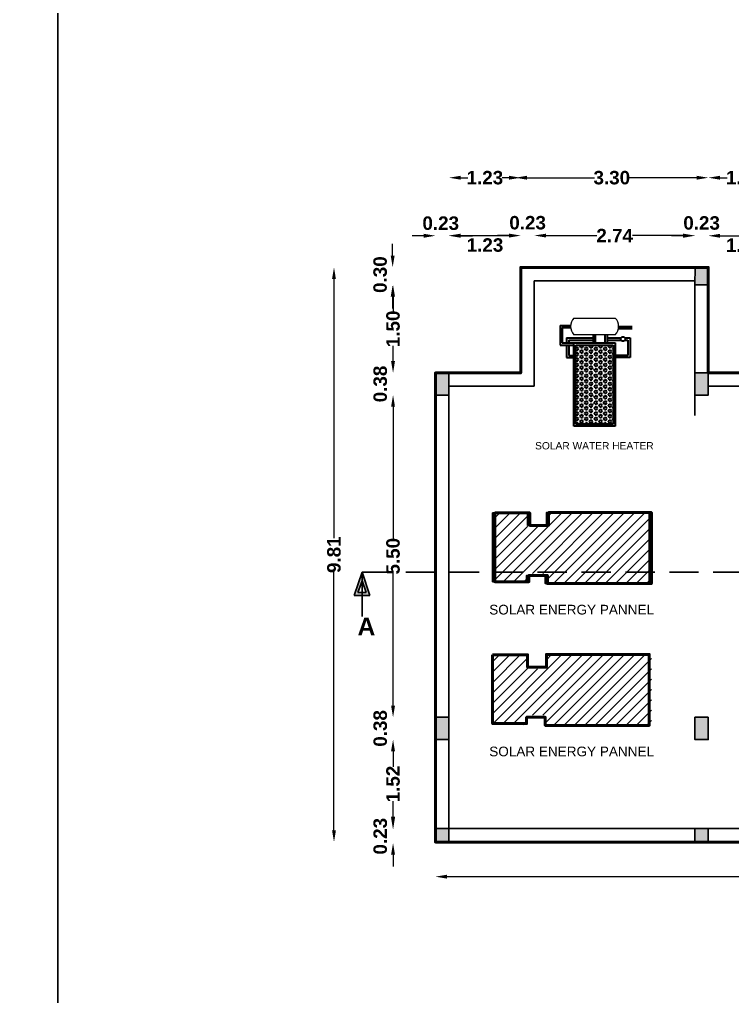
# Model space of a CAD drawing. Header units: metres. Extents: x 515 to 706, y -4 to 163.
# Drawn here: x 641.97 to 654.14, y 106.95 to 123.64 of the extents above; entities that cross this region are included whole.
import ezdxf

# ---------------------------------------------------------------- set-up
doc = ezdxf.new("R2010")
doc.units = ezdxf.units.M
doc.header["$MEASUREMENT"] = 0
doc.linetypes.add('DASHED2', pattern=[0.375, 0.25, -0.125])
doc.layers.add('BLK_4_FLR_2_ROOF_AREA', color=7, linetype='Continuous', lineweight=30)
doc.layers.add('SOLAR_WATER_HEATER', color=1, linetype='Continuous', lineweight=13)
doc.layers.add('SOLAR_PANEL', color=3, linetype='Continuous')
doc.styles.add('style1', font='swisse.ttf', dxfattribs={"height": 1})
doc.styles.add('Swiss Bold', font='swissb.ttf')
doc.styles.add('working', font='arialbd.ttf', dxfattribs={"height": 0.23})
doc.dimstyles.new('new model', dxfattribs={"dimtxt": 0.23, "dimasz": 0.2, "dimexe": 0.1, "dimexo": 0.1, "dimgap": 0, "dimtad": 0, "dimzin": 1, "dimdsep": 46, "dimtxsty": 'working', "dimcen": 0.09, "dimse1": 1, "dimse2": 1, "dimclrd": 256, "dimclrt": 256, "dimadec": 1, "dimazin": 0, "dimtfac": 1, "dimtofl": 0, "dimtmove": 0, "dimatfit": 3, "dimfxl": 0, "dimtolj": 1, "dimtzin": 0, "dimlwd": -1, "dimlwe": -1, "dimarcsym": 0})

# ---------------------------------------------------------------- blocks, each defined once
blk = doc.blocks.new('*D355')
for p, q in [((653.302, 119.947), (653.102, 119.947)), ((653.932, 119.947), (654.132, 119.947))]:
    blk.add_line(p, q)
at = {"lineweight": 40}
for points in [[(653.302, 119.98), (653.302, 119.913), (653.502, 119.947)], [(653.932, 119.98), (653.932, 119.913), (653.732, 119.947)]]:
    blk.add_solid(points, dxfattribs=at)
at = {"layer": 'Defpoints', "color": 0, "lineweight": 40}
for p in [(653.732, 119.947), (653.732, 119.504), (653.502, 119.274)]:
    blk.add_point(p, dxfattribs=at)
at = {"lineweight": 30, "insert": (653.617, 120.164), "char_height": 0.23, "attachment_point": 5, "style": 'working'}
blk.add_mtext('\\A1;0.23', dxfattribs=at)
blk = doc.blocks.new('*D691')
for p, q in [((648.34, 119.607), (648.34, 119.807)), ((648.34, 118.907), (648.34, 118.707))]:
    blk.add_line(p, q)
at = {"lineweight": 40}
for points in [[(648.307, 119.607), (648.374, 119.607), (648.34, 119.407)], [(648.307, 118.907), (648.374, 118.907), (648.34, 119.107)]]:
    blk.add_solid(points, dxfattribs=at)
at = {"layer": 'Defpoints', "color": 0, "lineweight": 40}
for p in [(650.752, 119.407), (648.34, 119.107), (649.302, 119.107)]:
    blk.add_point(p, dxfattribs=at)
at = {"lineweight": 30, "insert": (648.127, 119.283), "char_height": 0.23, "attachment_point": 5, "rotation": 90, "style": 'working'}
blk.add_mtext('\\A1;0.30', dxfattribs=at)
blk = doc.blocks.new('*D357')
for p, q in [((648.872, 119.947), (648.672, 119.947)), ((649.502, 119.947), (649.702, 119.947))]:
    blk.add_line(p, q)
at = {"lineweight": 40}
for points in [[(648.872, 119.98), (648.872, 119.913), (649.072, 119.947)], [(649.502, 119.98), (649.502, 119.913), (649.302, 119.947)]]:
    blk.add_solid(points, dxfattribs=at)
at = {"layer": 'Defpoints', "color": 0, "lineweight": 40}
for p in [(649.302, 119.947), (649.072, 119.504), (649.302, 119.504)]:
    blk.add_point(p, dxfattribs=at)
at = {"lineweight": 30, "insert": (649.161, 120.16), "char_height": 0.23, "attachment_point": 5, "style": 'working'}
blk.add_mtext('\\A1;0.23', dxfattribs=at)
blk = doc.blocks.new('*D358')
for p, q in [((650.635, 120.938), (651.785, 120.938)), ((653.532, 120.938), (652.382, 120.938))]:
    blk.add_line(p, q)
at = {"lineweight": 40}
for points in [[(650.635, 120.971), (650.635, 120.905), (650.435, 120.938)], [(653.532, 120.971), (653.532, 120.905), (653.732, 120.938)]]:
    blk.add_solid(points, dxfattribs=at)
at = {"layer": 'Defpoints', "color": 0, "lineweight": 40}
for p in [(653.732, 120.938), (650.435, 119.781), (653.732, 119.781)]:
    blk.add_point(p, dxfattribs=at)
at = {"lineweight": 30, "insert": (652.083, 120.938), "char_height": 0.23, "attachment_point": 5, "style": 'working'}
blk.add_mtext('\\A1;3.30', dxfattribs=at)
blk = doc.blocks.new('*D359')
for p, q in [((648.347, 118.907), (648.347, 118.648)), ((648.347, 117.805), (648.347, 118.064))]:
    blk.add_line(p, q)
at = {"lineweight": 40}
for points in [[(648.313, 118.907), (648.38, 118.907), (648.347, 119.107)], [(648.313, 117.805), (648.38, 117.805), (648.347, 117.605)]]:
    blk.add_solid(points, dxfattribs=at)
at = {"layer": 'Defpoints', "color": 0, "lineweight": 40}
for p in [(649.302, 119.107), (648.347, 117.605), (649.302, 117.605)]:
    blk.add_point(p, dxfattribs=at)
at = {"lineweight": 30, "insert": (648.347, 118.356), "char_height": 0.23, "attachment_point": 5, "rotation": 90, "style": 'working'}
blk.add_mtext('\\A1;1.50', dxfattribs=at)
blk = doc.blocks.new('*D360')
for p, q in [((648.347, 117.805), (648.347, 118.005)), ((648.347, 117.025), (648.347, 116.825))]:
    blk.add_line(p, q)
at = {"lineweight": 40}
for points in [[(648.313, 117.805), (648.38, 117.805), (648.347, 117.605)], [(648.313, 117.025), (648.38, 117.025), (648.347, 117.225)]]:
    blk.add_solid(points, dxfattribs=at)
at = {"layer": 'Defpoints', "color": 0, "lineweight": 40}
for p in [(649.302, 117.605), (648.347, 117.225), (649.302, 117.225)]:
    blk.add_point(p, dxfattribs=at)
at = {"lineweight": 30, "insert": (648.129, 117.415), "char_height": 0.23, "attachment_point": 5, "rotation": 90, "style": 'working'}
blk.add_mtext('\\A1;0.38', dxfattribs=at)
blk = doc.blocks.new('*D361')
for p, q in [((648.347, 111.922), (648.347, 112.122)), ((648.347, 111.142), (648.347, 110.942))]:
    blk.add_line(p, q)
at = {"lineweight": 40}
for points in [[(648.313, 111.922), (648.38, 111.922), (648.347, 111.722)], [(648.313, 111.142), (648.38, 111.142), (648.347, 111.342)]]:
    blk.add_solid(points, dxfattribs=at)
at = {"layer": 'Defpoints', "color": 0, "lineweight": 40}
for p in [(649.302, 111.722), (648.347, 111.342), (649.072, 111.342)]:
    blk.add_point(p, dxfattribs=at)
at = {"lineweight": 30, "insert": (648.129, 111.532), "char_height": 0.23, "attachment_point": 5, "rotation": 90, "style": 'working'}
blk.add_mtext('\\A1;0.38', dxfattribs=at)
blk = doc.blocks.new('*D363')
for p, q in [((648.347, 117.025), (648.347, 114.771)), ((648.347, 111.922), (648.347, 114.176))]:
    blk.add_line(p, q)
at = {"lineweight": 40}
for points in [[(648.313, 117.025), (648.38, 117.025), (648.347, 117.225)], [(648.313, 111.922), (648.38, 111.922), (648.347, 111.722)]]:
    blk.add_solid(points, dxfattribs=at)
at = {"layer": 'Defpoints', "color": 0, "lineweight": 40}
for p in [(649.302, 117.225), (648.347, 111.722), (649.302, 111.722)]:
    blk.add_point(p, dxfattribs=at)
at = {"lineweight": 30, "insert": (648.347, 114.473), "char_height": 0.23, "attachment_point": 5, "rotation": 90, "style": 'working'}
blk.add_mtext('\\A1;5.50', dxfattribs=at)
blk = doc.blocks.new('*D364')
for p, q in [((649.502, 120.938), (649.622, 120.938)), ((650.328, 120.938), (650.208, 120.938))]:
    blk.add_line(p, q)
at = {"lineweight": 40}
for points in [[(649.502, 120.971), (649.502, 120.905), (649.302, 120.938)], [(650.328, 120.971), (650.328, 120.905), (650.528, 120.938)]]:
    blk.add_solid(points, dxfattribs=at)
at = {"layer": 'Defpoints', "color": 0, "lineweight": 40}
for p in [(649.302, 120.938), (649.302, 117.979), (650.528, 117.979)]:
    blk.add_point(p, dxfattribs=at)
at = {"lineweight": 30, "insert": (649.915, 120.938), "char_height": 0.23, "attachment_point": 5, "style": 'working'}
blk.add_mtext('\\A1;1.23', dxfattribs=at)
blk = doc.blocks.new('*D366')
for p, q in [((648.347, 111.142), (648.347, 110.874)), ((648.347, 110.022), (648.347, 110.29))]:
    blk.add_line(p, q)
at = {"lineweight": 40}
for points in [[(648.313, 111.142), (648.38, 111.142), (648.347, 111.342)], [(648.313, 110.022), (648.38, 110.022), (648.347, 109.822)]]:
    blk.add_solid(points, dxfattribs=at)
at = {"layer": 'Defpoints', "color": 0, "lineweight": 40}
for p in [(649.072, 111.342), (648.347, 109.822), (649.55, 109.822)]:
    blk.add_point(p, dxfattribs=at)
at = {"lineweight": 30, "insert": (648.347, 110.582), "char_height": 0.23, "attachment_point": 5, "rotation": 90, "style": 'working'}
blk.add_mtext('\\A1;1.52', dxfattribs=at)
blk = doc.blocks.new('*D367')
blk.add_line((653.932, 119.947), (654.758, 119.947))
at = {"lineweight": 40}
for points in [[(653.932, 119.98), (653.932, 119.913), (653.732, 119.947)], [(654.758, 119.98), (654.758, 119.913), (654.958, 119.947)]]:
    blk.add_solid(points, dxfattribs=at)
at = {"layer": 'Defpoints', "color": 0, "lineweight": 40}
for p in [(654.958, 119.947), (653.732, 119.504), (654.958, 119.407)]:
    blk.add_point(p, dxfattribs=at)
at = {"lineweight": 30, "insert": (654.345, 119.784), "char_height": 0.23, "attachment_point": 5, "style": 'working'}
blk.add_mtext('\\A1;1.23', dxfattribs=at)
blk = doc.blocks.new('*D371')
for p, q in [((653.932, 120.938), (654.052, 120.938)), ((654.758, 120.938), (654.638, 120.938))]:
    blk.add_line(p, q)
at = {"lineweight": 40}
for points in [[(653.932, 120.971), (653.932, 120.905), (653.732, 120.938)], [(654.758, 120.971), (654.758, 120.905), (654.958, 120.938)]]:
    blk.add_solid(points, dxfattribs=at)
at = {"layer": 'Defpoints', "color": 0, "lineweight": 40}
for p in [(653.732, 120.938), (653.732, 117.979), (654.958, 117.979)]:
    blk.add_point(p, dxfattribs=at)
at = {"lineweight": 30, "insert": (654.345, 120.938), "char_height": 0.23, "attachment_point": 5, "style": 'working'}
blk.add_mtext('\\A1;1.23', dxfattribs=at)
blk = doc.blocks.new('*D385')
for p, q in [((648.347, 110.005), (648.347, 110.205)), ((648.347, 109.375), (648.347, 109.175))]:
    blk.add_line(p, q)
at = {"lineweight": 40}
for points in [[(648.313, 110.005), (648.38, 110.005), (648.347, 109.805)], [(648.313, 109.375), (648.38, 109.375), (648.347, 109.575)]]:
    blk.add_solid(points, dxfattribs=at)
at = {"layer": 'Defpoints', "color": 0, "lineweight": 40}
for p in [(649.302, 109.805), (648.347, 109.575), (649.072, 109.575)]:
    blk.add_point(p, dxfattribs=at)
at = {"lineweight": 30, "insert": (648.129, 109.69), "char_height": 0.23, "attachment_point": 5, "rotation": 90, "style": 'working'}
blk.add_mtext('\\A1;0.23', dxfattribs=at)
blk = doc.blocks.new('*D692')
for p, q in [((647.338, 119.207), (647.338, 114.781)), ((647.338, 109.792), (647.338, 114.218))]:
    blk.add_line(p, q)
at = {"lineweight": 40}
for points in [[(647.305, 119.207), (647.371, 119.207), (647.338, 119.407)], [(647.305, 109.792), (647.371, 109.792), (647.338, 109.592)]]:
    blk.add_solid(points, dxfattribs=at)
at = {"layer": 'Defpoints', "color": 0, "lineweight": 40}
for p in [(649.078, 119.407), (647.338, 109.592), (649.07, 109.592)]:
    blk.add_point(p, dxfattribs=at)
at = {"lineweight": 30, "insert": (647.338, 114.499), "char_height": 0.23, "attachment_point": 5, "rotation": 90, "style": 'working'}
blk.add_mtext('\\A1;9.81', dxfattribs=at)
blk = doc.blocks.new('*D387')
blk.add_line((649.503, 119.95), (650.33, 119.95))
at = {"lineweight": 40}
for points in [[(649.503, 119.983), (649.503, 119.917), (649.303, 119.95)], [(650.33, 119.983), (650.33, 119.917), (650.53, 119.95)]]:
    blk.add_solid(points, dxfattribs=at)
at = {"layer": 'Defpoints', "color": 0, "lineweight": 40}
for p in [(650.53, 119.95), (649.303, 119.507), (650.53, 119.41)]:
    blk.add_point(p, dxfattribs=at)
at = {"lineweight": 30, "insert": (649.917, 119.787), "char_height": 0.23, "attachment_point": 5, "style": 'working'}
blk.add_mtext('\\A1;1.23', dxfattribs=at)
blk = doc.blocks.new('*D388')
for p, q in [((650.33, 119.95), (650.13, 119.95)), ((650.96, 119.95), (651.16, 119.95))]:
    blk.add_line(p, q)
at = {"lineweight": 40}
for points in [[(650.33, 119.983), (650.33, 119.917), (650.53, 119.95)], [(650.96, 119.983), (650.96, 119.917), (650.76, 119.95)]]:
    blk.add_solid(points, dxfattribs=at)
at = {"layer": 'Defpoints', "color": 0, "lineweight": 40}
for p in [(650.76, 119.95), (650.53, 119.507), (650.76, 119.277)]:
    blk.add_point(p, dxfattribs=at)
at = {"lineweight": 30, "insert": (650.645, 120.168), "char_height": 0.23, "attachment_point": 5, "style": 'working'}
blk.add_mtext('\\A1;0.23', dxfattribs=at)
blk = doc.blocks.new('*D389')
for p, q in [((650.96, 119.95), (651.827, 119.95)), ((653.303, 119.95), (652.437, 119.95))]:
    blk.add_line(p, q)
at = {"lineweight": 40}
for points in [[(650.96, 119.983), (650.96, 119.917), (650.76, 119.95)], [(653.303, 119.983), (653.303, 119.917), (653.503, 119.95)]]:
    blk.add_solid(points, dxfattribs=at)
at = {"layer": 'Defpoints', "color": 0, "lineweight": 40}
for p in [(653.503, 119.95), (650.76, 119.18), (653.503, 119.277)]:
    blk.add_point(p, dxfattribs=at)
at = {"lineweight": 30, "insert": (652.132, 119.95), "char_height": 0.23, "attachment_point": 5, "style": 'working'}
blk.add_mtext('\\A1;2.74', dxfattribs=at)
blk = doc.blocks.new('YU')
at = {"lineweight": 35}
h = blk.add_hatch(dxfattribs=at)
h.set_pattern_fill('HEX', color=153, scale=0.26082, angle=90, style=0)
h.set_pattern_definition([(360, (-115.534627, -63.65724), (0, 0.056469186), [0.0326025, -0.065205]), (120, (-115.534627, -63.65724), (-0.04890375, -0.028234593), [0.0326025, -0.065205]), (60, (-115.502024, -63.65724), (-0.04890375, 0.028234593), [0.0326025, -0.065205])])
h.paths.add_polyline_path([(0.043, 1.695), (0.826, 1.695), (0.826, 0.043), (0.043, 0.043)])
at = {"color": 200}
for p, q in [((0, 2.26), (0.869, 2.26)), ((0.869, 1.913), (0, 1.913))]:
    blk.add_line(p, q, dxfattribs=at)
at = {"color": 225, "lineweight": 35}
for p, q in [((-0.286, 2.107), (-0.066, 2.107)), ((-0.286, 2.107), (-0.286, 1.695)), ((-0.24, 2.064), (-0.066, 2.064)), ((-0.24, 2.064), (-0.24, 1.739)), ((0.937, 2.087), (1.223, 2.087)), ((-0.151, 1.845), (0.411, 1.845)), ((-0.151, 1.845), (-0.151, 1.739)), ((0.411, 1.739), (0.411, 1.913)), ((0.454, 1.739), (0.454, 1.913)), ((0.66, 1.739), (0.66, 1.913)), ((0.704, 1.739), (0.704, 1.913)), ((0.704, 1.845), (0.99, 1.845)), ((0.937, 2.043), (1.222, 2.043)), ((1.071, 1.845), (1.179, 1.845)), ((1.179, 1.845), (1.179, 1.739)), ((-0.286, 1.695), (0, 1.695)), ((-0.24, 1.739), (0, 1.739)), ((-0.151, 1.695), (-0.151, 1.433)), ((-0.105, 1.801), (0.411, 1.801)), ((-0.105, 1.801), (-0.105, 1.739)), ((-0.105, 1.695), (-0.105, 1.476)), ((0.704, 1.801), (0.989, 1.801)), ((1.072, 1.801), (1.133, 1.801)), ((1.133, 1.801), (1.133, 1.739)), ((1.133, 1.801), (1.133, 1.476)), ((1.179, 1.801), (1.179, 1.433)), ((-0.151, 1.433), (0, 1.433)), ((-0.105, 1.476), (0, 1.476)), ((1.133, 1.476), (0.869, 1.476)), ((1.179, 1.433), (0.869, 1.433))]:
    blk.add_line(p, q, dxfattribs=at)
at = {"color": 65, "lineweight": 35}
for p, q in [((0, 1.739), (0.869, 1.739)), ((0, 0), (0, 1.739)), ((0.043, 1.695), (0.826, 1.695)), ((0.043, 0.043), (0.043, 1.695)), ((0.826, 1.695), (0.826, 0.043)), ((0.869, 1.739), (0.869, 0)), ((0.869, 0), (0, 0)), ((0.826, 0.043), (0.043, 0.043))]:
    blk.add_line(p, q, dxfattribs=at)
at = {"color": 225, "lineweight": 35}
blk.add_circle((1.03, 1.822), 0.0463, dxfattribs=at)
at = {"color": 200}
for centre, start, end in [((0.191, 2.087), 137.7449, 222.2551), ((0.678, 2.087), 317.7449, 42.2551)]:
    blk.add_arc(centre, 0.259, start, end, dxfattribs=at)
blk = doc.blocks.new('*D693')
for p, q in [((649.27, 109), (659.491, 109)), ((670.495, 109), (660.274, 109))]:
    blk.add_line(p, q)
at = {"lineweight": 40}
for points in [[(649.27, 109.033), (649.27, 108.966), (649.07, 109)], [(670.495, 109.033), (670.495, 108.966), (670.695, 109)]]:
    blk.add_solid(points, dxfattribs=at)
at = {"layer": 'Defpoints', "color": 0, "lineweight": 40}
for p in [(649.07, 109.592), (670.695, 109.592), (670.695, 109)]:
    blk.add_point(p, dxfattribs=at)
at = {"lineweight": 30, "insert": (659.882, 109), "char_height": 0.23, "attachment_point": 5, "style": 'working'}
blk.add_mtext('\\A1;21.63', dxfattribs=at)

msp = doc.modelspace()

# ---------------------------------------------------------------- hatches: boundary and pattern name
at = {"lineweight": 30}
h = msp.add_hatch(color=256, dxfattribs=at)
h.dxf.hatch_style = 1
h.paths.add_polyline_path([(653.73156, 119.40679), (653.73156, 119.10679), (653.50156, 119.10679), (653.50794, 119.40679)])
h = msp.add_hatch(color=256, dxfattribs=at)
h.dxf.hatch_style = 1
h.paths.add_polyline_path([(649.30156, 117.60513), (649.30156, 117.22513), (649.07156, 117.22513), (649.07156, 117.60513)])
h = msp.add_hatch(color=256, dxfattribs=at)
h.dxf.hatch_style = 1
h.paths.add_polyline_path([(653.73156, 117.60513), (653.73156, 117.22513), (653.50156, 117.22513), (653.50156, 117.60513)])
h = msp.add_hatch(dxfattribs=at)
h.set_pattern_fill('ANSI31', color=256)
h.set_pattern_definition([(45, (-202.52912, 61.89832), (-0.088388348, 0.088388348), [])])
h.paths.add_polyline_path([(650.64361, 114.1802), (650.96596, 114.18016), (650.96595, 114.01823), (652.75959, 114.01803), (652.75972, 115.21379), (650.96608, 115.214), (650.96605, 114.97378), (650.6437, 114.97381), (650.64373, 115.21403), (650.04585, 115.2141), (650.04572, 114.01834), (650.6436, 114.01827)])
h = msp.add_hatch(dxfattribs=at)
h.set_pattern_fill('ANSI31', color=256)
h.set_pattern_definition([(45, (-202.52912, 61.89832), (-0.088388348, 0.088388348), [])])
h.paths.add_polyline_path([(650.64361, 114.1802), (650.96596, 114.18016), (650.96595, 114.01823), (652.75959, 114.01803), (652.75972, 115.21379), (650.96608, 115.214), (650.96605, 114.97378), (650.6437, 114.97381), (650.64373, 115.21403), (650.04585, 115.2141), (650.04572, 114.01834), (650.6436, 114.01827)])
at = {"lineweight": 30, "ltscale": 0.25}
h = msp.add_hatch(color=256, dxfattribs=at)
h.paths.add_polyline_path([(647.8167, 114.19947), (647.68171, 113.80327), (647.95168, 113.80327)])
h.paths.add_polyline_path([(647.8167, 114.0521), (647.74811, 113.8508), (647.88528, 113.8508)], flags=16)
at = {"lineweight": 30}
h = msp.add_hatch(dxfattribs=at)
h.set_pattern_fill('ANSI31', color=256)
h.set_pattern_definition([(45, (-202.52912, 59.47596), (-0.088388348, 0.088388348), [])])
h.paths.add_polyline_path([(650.64361, 111.75784), (650.96596, 111.7578), (650.96595, 111.59587), (652.75959, 111.59567), (652.75972, 112.79143), (650.96608, 112.79164), (650.96605, 112.55142), (650.6437, 112.55145), (650.64373, 112.79167), (650.04585, 112.79174), (650.04572, 111.59598), (650.6436, 111.59591)])
h = msp.add_hatch(dxfattribs=at)
h.set_pattern_fill('ANSI31', color=256)
h.set_pattern_definition([(45, (-202.52912, 59.47596), (-0.088388348, 0.088388348), [])])
h.paths.add_polyline_path([(650.64361, 111.75784), (650.96596, 111.7578), (650.96595, 111.59587), (652.75959, 111.59567), (652.75972, 112.79143), (650.96608, 112.79164), (650.96605, 112.55142), (650.6437, 112.55145), (650.64373, 112.79167), (650.04585, 112.79174), (650.04572, 111.59598), (650.6436, 111.59591)])
h = msp.add_hatch(color=256, dxfattribs=at)
h.dxf.hatch_style = 1
h.paths.add_polyline_path([(649.30156, 111.72179), (649.30156, 111.34179), (649.07156, 111.34179), (649.07156, 111.72179)])
h = msp.add_hatch(color=256, dxfattribs=at)
h.dxf.hatch_style = 1
h.paths.add_polyline_path([(653.73156, 111.72179), (653.73156, 111.34179), (653.50156, 111.34179), (653.50156, 111.72179)])
h = msp.add_hatch(color=256, dxfattribs=at)
h.dxf.hatch_style = 1
h.paths.add_polyline_path([(649.06967, 109.82179), (649.29967, 109.82179), (649.29967, 109.59179), (649.06967, 109.59179)])
h = msp.add_hatch(color=256, dxfattribs=at)
h.dxf.hatch_style = 1
h.paths.add_polyline_path([(653.49967, 109.82179), (653.72967, 109.82179), (653.72967, 109.59179), (653.49967, 109.59179)])

# ---------------------------------------------------------------- linework, layer by layer
at = {"lineweight": 30, "ltscale": 0.125}
for p, q in [((653.73156, 119.40679), (650.52822, 119.40679)), ((650.52822, 119.40679), (650.52822, 117.60513)), ((653.73345, 119.41013), (653.50345, 119.41013)), ((653.50345, 119.41013), (653.73345, 119.41013)), ((653.73156, 119.40679), (653.73156, 117.60513)), ((653.73156, 119.40679), (653.73156, 117.60513)), ((653.73156, 119.40679), (653.73156, 117.60513)), ((653.50156, 119.17679), (650.75822, 119.17679)), ((650.75822, 119.17679), (650.75822, 117.37513)), ((653.50156, 119.17679), (653.50156, 116.87679)), ((649.07156, 117.60513), (649.07156, 111.34179)), ((650.52822, 117.60513), (649.30156, 117.60513)), ((654.95822, 117.60513), (653.73156, 117.60513)), ((649.30156, 117.37513), (649.30156, 111.57179)), ((650.75822, 117.37513), (649.30156, 117.37513)), ((655.18822, 117.37513), (653.73156, 117.37513)), ((649.30156, 111.34179), (649.30156, 109.59179)), ((649.06967, 109.82179), (670.69525, 109.82179)), ((649.06967, 109.59179), (649.06967, 109.66679)), ((649.06967, 109.59179), (670.69525, 109.59179))]:
    msp.add_line(p, q, dxfattribs=at)
at = {"lineweight": 30}
for p, q in [((647.8167, 114.19947), (647.68171, 113.80327)), ((647.8167, 114.19947), (647.95168, 113.80327)), ((647.8167, 114.19947), (647.8167, 113.47353)), ((647.8167, 114.0521), (647.74811, 113.8508)), ((647.8167, 114.0521), (647.88528, 113.8508)), ((647.68171, 113.80327), (647.95168, 113.80327)), ((647.74811, 113.8508), (647.88528, 113.8508)), ((647.8167, 113.80327), (647.8167, 113.44561)), ((649.07156, 111.34179), (649.0722, 109.74179)), ((649.06967, 109.74179), (649.06967, 109.59179))]:
    msp.add_line(p, q, dxfattribs=at)
at = {"linetype": 'DASHED2', "lineweight": 30, "ltscale": 2}
msp.add_line((647.8167, 114.19947), (673.43918, 114.19947), dxfattribs=at)
at = {"lineweight": 30}
for points in [[(515.25728, 150.74728), (642.61905, 150.74728), (642.61905, 87.74858), (515.25728, 87.74858)], [(642.61905, 71.40396), (675.79196, 71.40396), (675.79196, 150.74728), (642.61905, 150.74728)], [(653.73156, 119.40679), (653.73156, 119.10679), (653.50156, 119.10679), (653.50794, 119.40679)], [(649.30156, 117.60513), (649.30156, 117.22513), (649.07156, 117.22513), (649.07156, 117.60513)], [(653.73156, 117.60513), (653.73156, 117.22513), (653.50156, 117.22513), (653.50156, 117.60513)], [(650.04584, 115.21362), (650.04584, 114.0366), (650.62893, 114.0366), (650.62893, 114.14395), (650.94733, 114.14395), (650.94733, 114.00593), (652.72345, 114.00593), (652.72345, 115.21745), (650.96651, 115.21745), (650.96651, 114.99892), (650.64427, 114.99892), (650.64427, 115.21362)], [(650.04584, 112.79126), (650.04584, 111.61424), (650.62893, 111.61424), (650.62893, 111.72159), (650.94733, 111.72159), (650.94733, 111.58357), (652.72345, 111.58357), (652.72345, 112.79509), (650.96651, 112.79509), (650.96651, 112.57656), (650.64427, 112.57656), (650.64427, 112.79126)], [(649.30156, 111.72179), (649.30156, 111.34179), (649.07156, 111.34179), (649.07156, 111.72179)], [(653.73156, 111.72179), (653.73156, 111.34179), (653.50156, 111.34179), (653.50156, 111.72179)], [(649.06967, 109.82179), (649.29967, 109.82179), (649.29967, 109.59179), (649.06967, 109.59179)], [(653.49967, 109.82179), (653.72967, 109.82179), (653.72967, 109.59179), (653.49967, 109.59179)]]:
    msp.add_lwpolyline(points, close=True, dxfattribs=at)
at = {"layer": 'BLK_4_FLR_2_ROOF_AREA', "color": 54, "lineweight": 53}
msp.add_lwpolyline([(670.69515, 119.40678), (670.69515, 109.59178), (649.06956, 109.59178), (649.07146, 117.60511), (650.52812, 117.60511), (650.52812, 119.40678), (653.73146, 119.40678), (653.73146, 117.60511), (654.95812, 117.60511), (654.95812, 119.40678), (661.83515, 119.40678), (661.83515, 117.60511), (663.06182, 117.60511), (663.06182, 119.40678), (666.26515, 119.40678), (666.26515, 117.60511), (667.49182, 117.60511), (667.49182, 119.40678)], close=True, dxfattribs=at)
at = {"layer": 'SOLAR_PANEL', "color": 3, "lineweight": 53}
for points in [[(650.08327, 115.21363), (650.08327, 114.03662), (650.66636, 114.03662), (650.66636, 114.14397), (650.98476, 114.14397), (650.98476, 114.00595), (652.76088, 114.00595), (652.76088, 115.21747), (651.00394, 115.21747), (651.00394, 114.99893), (650.6817, 114.99893), (650.6817, 115.21363)], [(650.04584, 112.79126), (650.04584, 111.61424), (650.62893, 111.61424), (650.62893, 111.72159), (650.94733, 111.72159), (650.94733, 111.58357), (652.72345, 111.58357), (652.72345, 112.79509), (650.96651, 112.79509), (650.96651, 112.57656), (650.64427, 112.57656), (650.64427, 112.79126)]]:
    msp.add_lwpolyline(points, close=True, dxfattribs=at)
at = {"layer": 'SOLAR_WATER_HEATER', "color": 1, "lineweight": 30}
msp.add_lwpolyline([(651.43317, 116.69603), (652.1426, 116.69603), (652.1426, 118.11489), (651.43317, 118.11489)], close=True, dxfattribs=at)

# ---------------------------------------------------------------- block references
at = {"lineweight": 30, "xscale": 0.816, "yscale": 0.816, "zscale": 0.816}
msp.add_blockref('YU', (651.4338, 116.69601), dxfattribs=at)

# ---------------------------------------------------------------- texts
at = {"lineweight": 30, "ltscale": 5, "style": 'style1'}
msp.add_text('SOLAR WATER HEATER', height=0.124848, dxfattribs=at).set_placement((650.77306, 116.29752))
at = {"linetype": 'Continuous', "lineweight": 30, "ltscale": 5, "style": 'style1'}
for p in [(649.98954, 113.47771), (649.98954, 111.05535)]:
    msp.add_text('SOLAR ENERGY PANNEL', height=0.1656, dxfattribs=at).set_placement(p)
at = {"lineweight": 30, "insert": (648.04325, 113.12418), "char_height": 0.3, "width": 4.6721052, "attachment_point": 9, "style": 'Swiss Bold'}
msp.add_mtext('\\A1;A', dxfattribs=at)

# ---------------------------------------------------------------- dimensions: what is measured, and where the dimension line sits
at = {"lineweight": 30}
for base, p1, p2, override, picture, middle in [((649.30156, 120.93803), (650.52822, 117.97945), (649.30156, 117.97945), {"dimpost": '\\X', "dimtmove": 2}, '*D364', (649.91489, 120.93803)), ((653.73156, 120.93803), (650.43489, 119.78111), (653.73156, 119.78111), {"dimpost": '\\X', "dimtmove": 2}, '*D358', (652.08322, 120.93803)), ((653.73156, 120.93803), (654.95822, 117.97945), (653.73156, 117.97945), {"dimpost": '\\X', "dimtmove": 2}, '*D371', (654.34489, 120.93803)), ((650.76011, 119.95008), (650.53011, 119.50712), (650.76011, 119.27712), {"dimpost": '\\X', "dimtmove": 2}, '*D388', (650.64511, 120.16751)), ((653.73156, 119.94675), (653.50156, 119.27379), (653.73156, 119.50379), {"dimpost": '\\X', "dimtmove": 2}, '*D355', (653.61656, 120.16418)), ((653.50345, 119.95008), (650.76011, 119.18013), (653.50345, 119.27712), {"dimpost": '\\X', "dimtmove": 2}, '*D389', (652.13178, 119.95008)), ((670.69525, 108.99964), (649.06967, 109.59179), (670.69525, 109.59179), {"dimpost": '\\X'}, '*D693', (659.88246, 108.99964))]:
    dim = msp.add_linear_dim(base=base, p1=p1, p2=p2, dimstyle='new model', override=override, dxfattribs=at)
    dim.commit()
    dim.dimension.update_dxf_attribs({"geometry": picture, "text_midpoint": middle})
for base, p1, p2, picture, middle in [((649.30156, 119.94675), (649.07156, 119.50379), (649.30156, 119.50379), '*D357', (649.16145, 120.15968)), ((650.53011, 119.95008), (649.30345, 119.50712), (650.53011, 119.41013), '*D387', (649.91678, 119.78711)), ((654.95822, 119.94675), (653.73156, 119.50379), (654.95822, 119.40679), '*D367', (654.34489, 119.78377))]:
    dim = msp.add_linear_dim(base=base, p1=p1, p2=p2, dimstyle='new model', override={"dimpost": '\\X', "dimtmove": 2}, dxfattribs=at)
    dim.commit()
    dim.dimension.update_dxf_attribs({"geometry": picture, "text_midpoint": middle, "dimtype": 160})
dim = msp.add_linear_dim(base=(648.34022, 119.10679), p1=(650.75171, 119.40679), p2=(649.30156, 119.10679), angle=90, dimstyle='new model', override={"dimpost": '\\X', "dimtmove": 2}, dxfattribs=at)
dim.commit()
dim.dimension.update_dxf_attribs({"geometry": '*D691', "text_midpoint": (648.12729, 119.28346), "dimtype": 160})
for base, p1, p2, override, picture, middle in [((647.3379221345, 109.5917936721), (649.0779402231, 119.4067936665), (649.0696661033, 109.5917936721), {"dimpost": '\\X'}, '*D692', (647.3379221345, 114.4992936693)), ((648.34673, 117.60513), (649.30156, 119.10679), (649.30156, 117.60513), {"dimpost": '\\X', "dimtmove": 2}, '*D359', (648.34673, 118.35596)), ((648.34673, 117.22513), (649.30156, 117.60513), (649.30156, 117.22513), {"dimpost": '\\X', "dimtmove": 2}, '*D360', (648.12922, 117.41513)), ((648.34673, 111.72179), (649.30156, 117.22513), (649.30156, 111.72179), {"dimpost": '\\X', "dimtmove": 2}, '*D363', (648.34673, 114.47346)), ((648.34673, 111.34179), (649.30156, 111.72179), (649.07156, 111.34179), {"dimpost": '\\X', "dimtmove": 2}, '*D361', (648.12922, 111.53179)), ((648.34673, 109.82179), (649.07156, 111.34179), (649.54997, 109.82179), {"dimpost": '\\X', "dimtmove": 2}, '*D366', (648.34673, 110.58179)), ((648.34673, 109.57481), (649.30156, 109.80481), (649.07156, 109.57481), {"dimpost": '\\X', "dimtmove": 2}, '*D385', (648.1293, 109.68981))]:
    dim = msp.add_linear_dim(base=base, p1=p1, p2=p2, angle=90, dimstyle='new model', override=override, dxfattribs=at)
    dim.commit()
    dim.dimension.update_dxf_attribs({"geometry": picture, "text_midpoint": middle})

doc.saveas('drawing.dxf')
